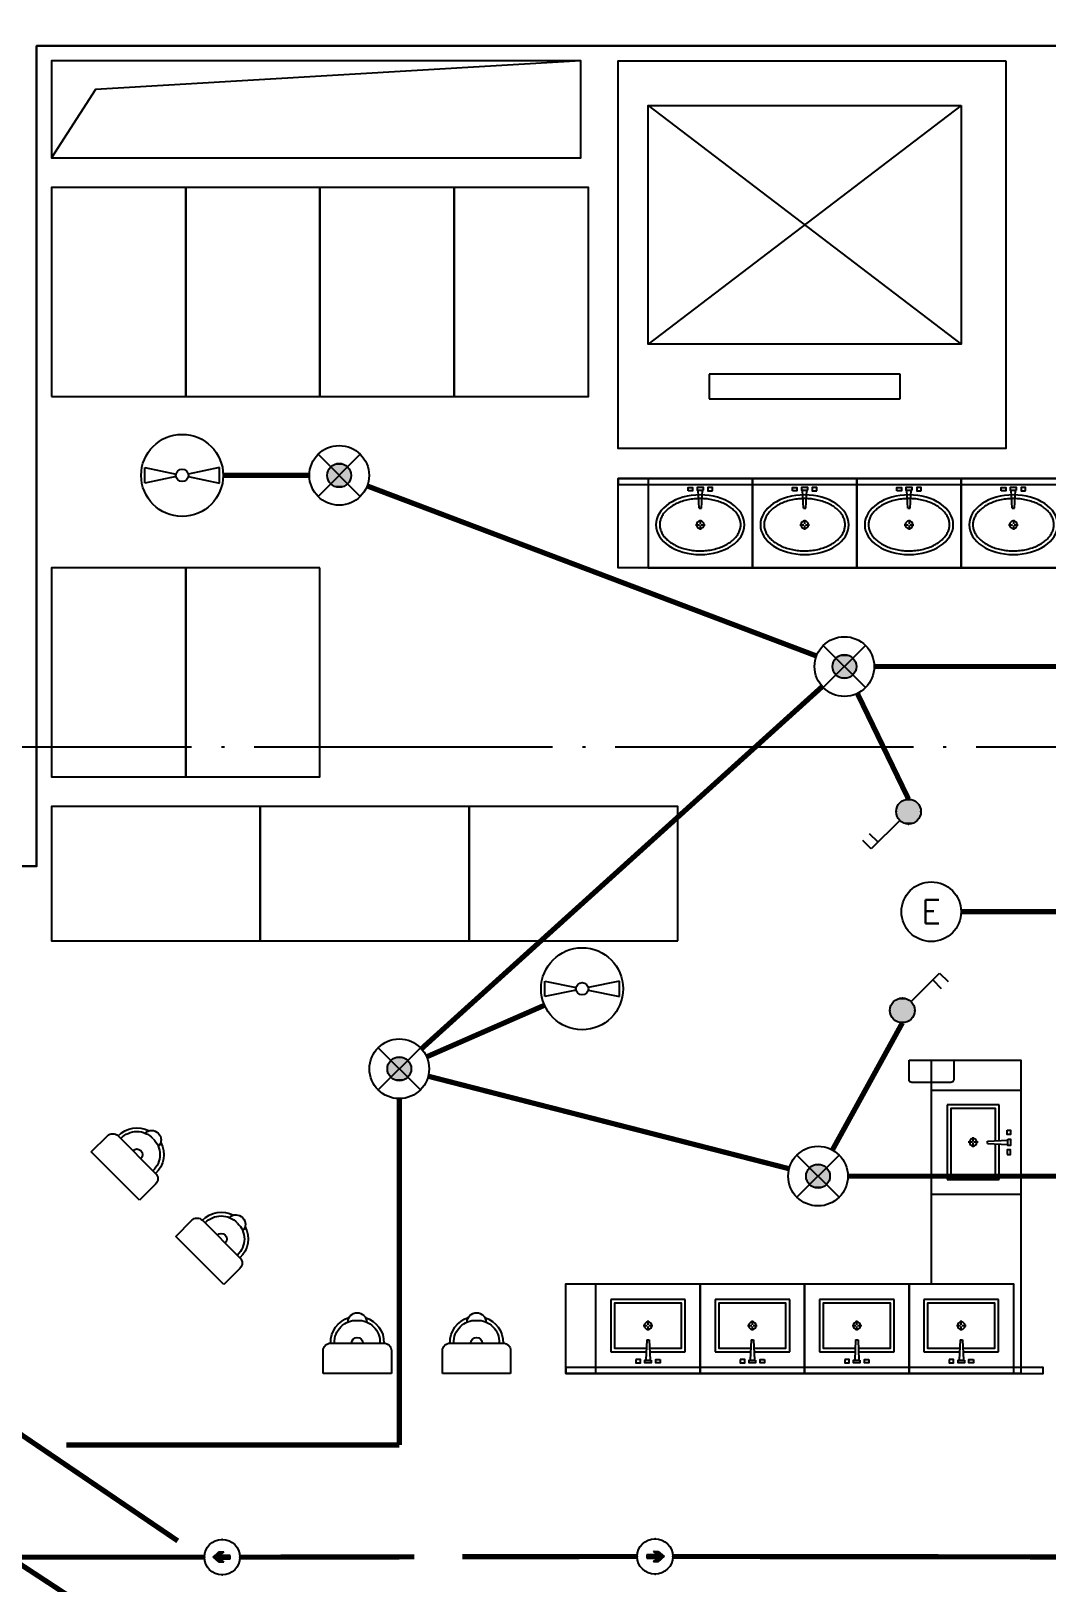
# Model space of a CAD drawing. Extents: x -288892 to 250096, y -100054 to 404668.
# Drawn here: x 95613 to 102425, y 189295 to 199700 of the extents above; entities that cross this region are included whole.
import ezdxf
from ezdxf.enums import TextEntityAlignment as Align
from ezdxf.xclip import XClip

# ---------------------------------------------------------------- set-up
doc = ezdxf.new("R2010")
doc.units = 0
doc.header["$LTSCALE"] = 1000
doc.header["$MEASUREMENT"] = 0
doc.linetypes.add('104-14# 核心筒$0$DOTE', pattern=[2.4200000000000004, 2, -0.2, 0.02, -0.2])
doc.linetypes.add('DASH', pattern=[0.35, 0.25, -0.1])
doc.layers.get('0').update_dxf_attribs({"linetype": 'CONTINUOUS'})
doc.layers.add('104-14# 核心筒$0$04-不打印_辅助线', color=165, linetype='CONTINUOUS', plot=False)
for name, color, linetype in [('104-14# 核心筒$0$A-E_电梯', 171, 'CONTINUOUS'), ('104-14# 核心筒$0$A-I_卫-洁具', 241, 'CONTINUOUS'), ('104-14# 核心筒$0$A-TECH_结构', 21, 'CONTINUOUS'), ('104-14# 核心筒$0$A_AXIS-轴线', 36, '104-14# 核心筒$0$DOTE'), ('EQUIP-动力', 3, 'CONTINUOUS'), ('EQUIP-照明', 3, 'CONTINUOUS'), ('TEL_TEXT', 3, 'CONTINUOUS'), ('WIRE-应急', 2, 'DASH'), ('WIRE-照明', 1, 'CONTINUOUS'), ('X-104 14#平面$0$DUCT-新风管立管', 3, 'CONTINUOUS')]:
    doc.layers.add(name, color=color, linetype=linetype)
doc.layers.add('X-104 14#平面$0$000套内', color=226, linetype='CONTINUOUS', lineweight=30)
doc.styles.add('_TEL_DIM', font='SIMPLEX', dxfattribs={"width": 0.8, "height": 3.5, "bigfont": 'HZTXT'})
doc.styles.get("Standard").update_dxf_attribs({"font": 'gbenor.shx', "bigfont": 'gbcbig.shx'})

# ---------------------------------------------------------------- blocks, each defined once
blk = doc.blocks.new('104-14# 核心筒$0$jhat')
for p, q in [((-395, -250.0000000000582), (-395, 249.9999999999418)), ((-395, 249.9999999999418), (-44.99999999994179, 249.9999999999418)), ((-44.99999999994179, 249.9999999999418), (-44.99999999994179, 11.73657725605881)), ((-219.9999999999418, 32.25599999987753), (-219.9999999999418, 5.03999999986263)), ((-124.8214514199644, 8.000000000058208), (11.68149024352897, 14.3899337601033)), ((-124.8214514199644, 7.999999999941792), (-124.8214514199644, -8.000000000058208)), ((11.68149024352897, 14.3899337601033), (11.68149024352897, -14.3899337601033)), ((-225.0399999999208, -1.164153218269348e-10), (-253.7679999999236, -1.164153218269348e-10)), ((-219.9999999999418, -5.040000000095461), (-219.9999999999418, -32.76000000012573)), ((-186.7359999999171, -1.164153218269348e-10), (-214.9599999999045, -1.164153218269348e-10)), ((-124.8214514199644, -8.000000000058208), (11.68149024352897, -14.3899337601033)), ((-44.99999999994179, -12.38077738613356), (-44.99999999994179, -250.0000000000582)), ((-44.99999999994179, -250.0000000000582), (-395, -250.0000000000582))]:
    blk.add_line(p, q)
at = {"color": 8}
blk.add_lwpolyline([(-69.99999999994179, -11.06304409715813), (-69.99999999994179, -225.0000000000582), (-370, -225.0000000000582), (-370, 224.9999999999418), (-69.99999999994179, 224.9999999999418), (-69.99999999994179, 10.56628493819153)], dxfattribs=at)
at = {"ltscale": 1000, "const_width": 0.8399999999999999}
blk.add_lwpolyline([(-219.5799999999581, 0.1399999998975545, 0.9999999999999999), (-220.4199999999255, 0.1399999998975545, 0.9999999999999999)], format="xyb", close=True, dxfattribs=at)
for points in [[(7.191454842337407, 81.35012003820157), (30, 81.35012003820157), (30, 51.35012003820157), (7.191454842337407, 51.35012003820157)], [(11.68149024352897, -21.35012003820157), (30, -21.35012003820157), (30, 21.35012003820157), (11.68149024352897, 21.35012003820157)], [(7.191454842337407, -81.35012003820157), (30, -81.35012003820157), (30, -51.35012003820157), (7.191454842337407, -51.35012003820157)]]:
    blk.add_lwpolyline(points, close=True)
blk.add_circle((-219.9999999999418, -1.164153218269348e-10), 25.2)
at = {"layer": '104-14# 核心筒$0$04-不打印_辅助线'}
blk.add_lwpolyline([(100.0000000001164, -350), (100.0000000000582, 350), (-499.9999999999418, 350), (-499.9999999998836, -350)], close=True, dxfattribs=at)
blk = doc.blocks.new('104-14# 核心筒$0$hgfasg')
at = {"layer": '104-14# 核心筒$0$04-不打印_辅助线'}
blk.add_lwpolyline([(-450, 1400), (450, 1400), (450, 0), (-450, 0)], close=True, dxfattribs=at)
blk = doc.blocks.new('104-14# 核心筒$0$A-toilet-F2$0$A-toilet-F3$0$xb')
for p, q in [((-228.5999999991618, 152.3999999994412), (-228.6000000010245, 9.313225746154785e-10)), ((177.7999999998137, 203.2000000000698), (-177.7999999993481, 203.1999999994878)), ((228.6000000010245, -9.313225746154785e-10), (228.6000000005588, 152.3999999997905)), ((-228.6000000010245, 9.313225746154785e-10), (228.6000000010245, -9.313225746154785e-10))]:
    blk.add_line(p, q)
for centre, radius, start, end in [((-6.349999998696148, 209.549999998766), 171.56755229355, 106.6068803142738, 182.1210963969083), ((-6.349999998696148, 209.549999998766), 146.16755229355, 87.87890362284142, 182.1210963969083), ((9.313225746154785e-10, 342.8999999993248), 63.50000000000001, 1.07073087239469, 178.9292691276053), ((6.350000001490116, 209.549999998766), 146.16755229355, 357.8789036030917, 92.12109637715858), ((6.350000001490116, 209.549999998766), 171.56755229355, 357.8789036030917, 73.39311968572625), ((1.396983861923218e-09, 203.1999999987893), 38.1, 0, 180), ((-177.7999999993481, 152.3999999992084), 50.8, 90, 180), ((177.8000000002794, 152.3999999997905), 50.8, 0, 90)]:
    blk.add_arc(centre, radius, start, end)
blk = doc.blocks.new('104-14# 核心筒$0$wrert')
for p, q in [((300.0000000001164, 200.0000000001637), (1900.000000000116, 2300.000000000164)), ((300.0000000001164, 2300.000000000164), (1900.000000000116, 200.0000000001637)), ((2265.000000000116, 1890.120000000174), (2100.000000000175, 1890.120000000174)), ((2100.000000000175, 1890.120000000174), (2100.000000000175, 609.8800000001538)), ((2265.000000000116, 609.8800000001538), (2265.000000000116, 1890.120000000174)), ((2100.000000000175, 609.8800000001538), (2265.000000000116, 609.8800000001538))]:
    blk.add_line(p, q)
for points in [[(1.164153218269348e-10, 2600.000000000278), (2600.000000000175, 2600.000000000278), (2600.000000000175, -3.819877747446299e-11), (1.164153218269348e-10, -3.819877747446299e-11)], [(300.0000000001164, 2300.000000000164), (1900.000000000116, 2300.000000000164), (1900.000000000116, 200.0000000001637), (300.0000000001164, 200.0000000001637), (300.0000000001164, 2300.000000000164)]]:
    blk.add_lwpolyline(points, close=True)
blk = doc.blocks.new('104-14# 核心筒$0$meae')
for p, q in [((-215.039999999979, 0), (-243.7679999999818, 0)), ((-210, 5.039999999979045), (-210, 32.76000000000931)), ((-176.7359999999753, 0), (-204.9599999999627, 0)), ((-99.54815868195146, 8), (21.68149024352897, 14.3899337600451)), ((-99.54815868195146, -7.999999999941792), (-99.54815868195146, 8)), ((21.68149024352897, -14.3899337601033), (21.68149024352897, 14.3899337600451)), ((-210, -32.25599999999395), (-210, -5.039999999979045)), ((-99.54815868195146, -8.000000000058208), (21.68149024352897, -14.3899337601033))]:
    blk.add_line(p, q)
at = {"const_width": 0.8399999999999999}
blk.add_lwpolyline([(-209.5800000000163, -0.1400000000139698, -0.9999999999999999), (-210.4199999999837, -0.1400000000139698, -0.9999999999999999)], format="xyb", close=True, dxfattribs=at)
for points in [[(17.19145484233741, 81.35012003820157), (40, 81.35012003820157), (39.99999999994179, 51.35012003820157), (17.1914548422792, 51.35012003820157)], [(21.68149024352897, 21.35012003820157), (40, 21.35012003820157), (40, -21.35012003820157), (21.68149024352897, -21.35012003820157)], [(17.19145484233741, -81.35012003820157), (40, -81.35012003820157), (39.99999999994179, -51.35012003820157), (17.1914548422792, -51.35012003820157)]]:
    blk.add_lwpolyline(points, close=True)
blk.add_circle((-210, 0), 25.2)
blk.add_ellipse((-210, 0), major_axis=(0, -296.8388870928175), ratio=0.6737661697857759)
at = {"color": 8}
blk.add_open_spline([(-210, -271.838887092832), (-201.6286662275088, -271.838887092832), (-193.2556980797672, -270.8834744876949), (-176.5567826171755, -267.0318226981908), (-168.2292954665609, -264.1331208487391), (-151.7464247078751, -256.3412992825033), (-143.592075161112, -251.4461166422116), (-127.6688291439204, -239.6628589069005), (-119.9016611408442, -232.7743547918508), (-105.0053654383519, -217.100718463771), (-97.87740360945463, -208.3160983382841), (-84.50442564953119, -189.0367220979533), (-78.25994529254967, -178.5426552897552), (-66.86596525227651, -156.1005802754662), (-61.71665413689334, -144.1531549534993), (-52.68240508378949, -119.1104159536771), (-48.79751711455174, -106.0155586157343), (-42.41598126577446, -79.01830609660828), (-39.91934085072717, -65.11628590768669), (-36.39207964838715, -36.86706837144447), (-35.3614577781409, -22.5202054088586), (-34.79793056182098, 6.244822261855006), (-35.26502483320655, 20.66266644134885), (-37.68259151588427, 49.19399507466005), (-39.63306519814068, 63.30715293157846), (-44.95700291811954, 90.86129060061648), (-48.33046480413759, 104.3019146881416), (-56.39392556494568, 130.1611448710319), (-61.0838973345235, 142.5793309712317), (-71.62818411248736, 166.0733063118532), (-77.48238030000357, 177.1485642623738), (-90.15903716551838, 197.6798496269621), (-96.98112566315103, 207.1352148510632), (-111.3602107425686, 224.2113378457143), (-118.9163064261083, 231.8314545630128), (-134.510733252624, 245.1036245926516), (-142.547481424408, 250.7556368449004), (-158.868371842138, 260.0530890176306), (-167.1509793659789, 263.6999722997425), (-183.7976203592261, 269.0257272459567), (-192.162095878215, 270.7072330619558), (-208.8995512870024, 272.153067119536), (-217.2755150526064, 271.9185741905239), (-234.0031495776493, 269.526916392555), (-242.3573442720808, 267.3679324407713), (-258.9526960913208, 261.0731867576833), (-267.1936322519905, 256.9349128940958), (-283.3781850557425, 246.65468100406), (-291.3201072766096, 240.5117016318836), (-306.6623222918133, 226.2813428560039), (-314.0611830068519, 218.1942343084957), (-328.0653621423407, 200.2301868745126), (-334.6699371464783, 190.353927289194), (-346.859358667396, 169.044026111078), (-352.4439172392595, 157.6110181525), (-362.4072642970132, 133.476927122334), (-366.7859668953461, 120.7763437553076), (-374.1964356524404, 94.43610308453208), (-377.2281845823745, 80.79684587812517), (-381.8495765395346, 52.93462008907227), (-383.4392193020904, 38.71199739631265), (-385.1273327118251, 10.0537408667733), (-385.225804392132, -4.381569712015335), (-383.9285565786413, -33.08909023553133), (-382.5328362500295, -47.36097819061251), (-378.2902226594742, -75.36972922243876), (-375.4433290168527, -89.10625087702647), (-368.3874579074909, -115.6863969620317), (-364.1784936326439, -128.529630749661), (-354.5335200406262, -152.9902308470919), (-349.097582319926, -164.6071133053629), (-337.1786070214584, -186.3198765731067), (-330.6958189697471, -196.415140855941), (-316.9037533847149, -214.843760280055), (-309.5951420506462, -223.1764269854757), (-294.4000191528467, -237.9131964488188), (-286.5148495539906, -244.3169298697612), (-270.41386736813, -255.1213227973203), (-262.1997869724291, -259.5227866767091), (-245.6385630253353, -266.3373192788567), (-237.2919559226721, -268.7527736420161), (-222.6272707111784, -271.2949484957498), (-216.3134306632564, -271.838887092832), (-210, -271.838887092832)], degree=3, knots=[0, 0, 0, 0, 0.1541728099079682, 0.1541728099079682, 0.3083456198159364, 0.3083456198159364, 0.4625184297239047, 0.4625184297239047, 0.6166912396318729, 0.6166912396318729, 0.7708640495398411, 0.7708640495398411, 0.9250368594478093, 0.9250368594478093, 1.079209669355778, 1.079209669355778, 1.233382479263746, 1.233382479263746, 1.387555289171714, 1.387555289171714, 1.541728099079682, 1.541728099079682, 1.69590090898765, 1.69590090898765, 1.850073718895619, 1.850073718895619, 2.004246528803587, 2.004246528803587, 2.158419338711555, 2.158419338711555, 2.312592148619523, 2.312592148619523, 2.466764958527492, 2.466764958527492, 2.62093776843546, 2.62093776843546, 2.775110578343428, 2.775110578343428, 2.929283388251396, 2.929283388251396, 3.083456198159364, 3.083456198159364, 3.237629008067333, 3.237629008067333, 3.391801817975301, 3.391801817975301, 3.545974627883269, 3.545974627883269, 3.700147437791237, 3.700147437791237, 3.854320247699206, 3.854320247699206, 4.008493057607174, 4.008493057607174, 4.162665867515142, 4.162665867515142, 4.31683867742311, 4.31683867742311, 4.471011487331078, 4.471011487331078, 4.625184297239047, 4.625184297239047, 4.779357107147015, 4.779357107147015, 4.933529917054983, 4.933529917054983, 5.087702726962951, 5.087702726962951, 5.24187553687092, 5.24187553687092, 5.396048346778888, 5.396048346778888, 5.550221156686856, 5.550221156686856, 5.704393966594824, 5.704393966594824, 5.858566776502792, 5.858566776502792, 6.012739586410761, 6.012739586410761, 6.166912396318729, 6.166912396318729, 6.283185307179586, 6.283185307179586, 6.283185307179586, 6.283185307179586], dxfattribs=at)
at = {"layer": '104-14# 核心筒$0$04-不打印_辅助线'}
blk.add_lwpolyline([(-499.9999999998836, -349.9999999999418), (-499.9999999998836, 350.0000000000582), (100.0000000001164, 350.0000000000582), (100.0000000001164, -349.9999999999418)], close=True, dxfattribs=at)
blk = doc.blocks.new('104-14# 核心筒')
at = {"layer": '104-14# 核心筒$0$A-I_卫-洁具', "ltscale": 0.1}
for points in [[(99550.00029706035, 196700.0002015934), (102750, 196700.0002015947), (102750, 196100.0002015947), (99550.00029706035, 196100.0002015934)], [(99550.00029706027, 196660.0002015937), (102750.0000000001, 196660.0002015938), (102750.0000000001, 196700.0002015938), (99550.00029706027, 196700.0002015937)], [(99200.00000000355, 190700.0000000823), (102399.9997029434, 190700.0000000824), (102399.9997029434, 190740.0000000824), (99200.00000000355, 190740.0000000823)]]:
    blk.add_lwpolyline(points, close=True, dxfattribs=at)
blk.add_lwpolyline([(101499.9999999995, 192799.9999999987), (101799.9999999995, 192799.9999999987), (101799.9999999995, 192669.9999999987, -0.414213562373095), (101779.9999999995, 192649.9999999987), (101519.9999999995, 192649.9999999987, -0.414213562373095), (101499.9999999995, 192669.9999999987)], format="xyb", close=True, dxfattribs=at)
for points in [[(101649.9999999995, 191299.9999999956), (101649.9999999995, 192799.9999999987), (102249.9999999995, 192799.9999999987), (102249.9999999996, 190699.9999999955), (101649.9999999996, 190699.9999999955)], [(101649.9999999995, 190699.9999999956), (99200.00000000253, 190699.9999999955), (99200.00000000253, 191299.9999999955), (101649.9999999995, 191299.9999999956)]]:
    blk.add_lwpolyline(points, dxfattribs=at)
at = {"layer": '104-14# 核心筒$0$A-TECH_结构'}
blk.add_lwpolyline([(96307.93221992342, 194900), (96307.93221992342, 194900)], dxfattribs=at)
at = {"layer": '104-14# 核心筒$0$A_AXIS-轴线'}
blk.add_line((-9370.123865286841, 194900), (120259.9219097959, 194900), dxfattribs=at)
at = {"layer": '104-14# 核心筒$0$A-E_电梯', "rotation": 270}
blk.add_blockref('104-14# 核心筒$0$wrert', (99549.99999999983, 199500.000201595), dxfattribs=at)
at = {"layer": '104-14# 核心筒$0$A-I_卫-洁具', "ltscale": 0.1, "xscale": -1}
for name, p, rotation in [('104-14# 核心筒$0$hgfasg', (96199.99999999997, 198649.999999996), 180), ('104-14# 核心筒$0$hgfasg', (97099.99999999997, 198649.999999996), 180), ('104-14# 核心筒$0$hgfasg', (97999.99999999997, 198649.999999996), 180), ('104-14# 核心筒$0$hgfasg', (98900.0002970596, 198649.9999999959), 180), ('104-14# 核心筒$0$meae', (100100.0001485301, 196600.0002015941), 270), ('104-14# 核心筒$0$meae', (100800.0001485301, 196600.0002015941), 270), ('104-14# 核心筒$0$meae', (101500.0001485301, 196600.0002015941), 270), ('104-14# 核心筒$0$meae', (102200.0001485301, 196600.0002015935), 270), ('104-14# 核心筒$0$hgfasg', (95750.00000000035, 194049.9999999961), 270), ('104-14# 核心筒$0$hgfasg', (97150.00000000035, 194049.9999999961), 270), ('104-14# 核心筒$0$hgfasg', (98550.00000000035, 194049.9999999961), 270), ('104-14# 核心筒$0$jhat', (102149.9999999996, 192249.9999999948), 180), ('104-14# 核心筒$0$A-toilet-F2$0$A-toilet-F3$0$xb', (96178.8271647697, 192022.7922062287), 314.9999999997665), ('104-14# 核心筒$0$A-toilet-F2$0$A-toilet-F3$0$xb', (96744.51258971894, 191457.1067812795), 314.9999999997665), ('104-14# 核心筒$0$jhat', (99750.00000000183, 190799.9999999955), 90), ('104-14# 核心筒$0$jhat', (100450.0000000018, 190799.9999999955), 90), ('104-14# 核心筒$0$jhat', (101149.9999999996, 190799.9999999953), 90), ('104-14# 核心筒$0$jhat', (101849.9999999973, 190799.9999999951), 90)]:
    blk.add_blockref(name, p, dxfattribs=dict(at, rotation=rotation))
for name, p in [('104-14# 核心筒$0$hgfasg', (96199.99999999997, 194699.999999996)), ('104-14# 核心筒$0$hgfasg', (97099.99999999997, 194699.999999996)), ('104-14# 核心筒$0$A-toilet-F2$0$A-toilet-F3$0$xb', (97800.30559062574, 190700.0000001711)), ('104-14# 核心筒$0$A-toilet-F2$0$A-toilet-F3$0$xb', (98600.30559062574, 190700.0000001711))]:
    blk.add_blockref(name, p, dxfattribs=at)
blk = doc.blocks.new('X-104 14#平面')
at = {"layer": 'X-104 14#平面$0$000套内'}
blk.add_lwpolyline([(115949.9999992624, 189399.9999999669), (115949.9999999994, 189199.9999999671), (117249.4164654365, 189199.9999999671), (117398.4967621832, 189183.4068920795), (120578.1922918319, 216884.4480977187), (99531.23646535599, 222740.3188974709), (92350.00000000061, 196898.4654970547), (92350.00000000061, 194099.8729445396), (95650.00001833527, 194099.8729445396), (95649.99997879131, 199600.0000302374), (104649.9999999977, 199600.0000073884), (104649.9999999977, 200600.0002213), (107549.999999998, 200600.0001187483), (107550.0000010102, 201000.0002328706), (115950.0000032717, 201000.000097594)], close=True, dxfattribs=at)
at = {"layer": 'X-104 14#平面$0$DUCT-新风管立管'}
blk.add_lwpolyline([(99299.99999706168, 199499.8669393939), (95749.99267501314, 199499.8669393939), (95750.0000000003, 198849.9999999954), (99299.99999706168, 198850.0000404388), (99299.99999706168, 199499.8669393939), (96045.58602901734, 199308.3756145965), (95749.99379511131, 198849.9999999957)], dxfattribs=at)
ref = blk.add_blockref('104-14# 核心筒', (0, 0))
XClip(ref).set_block_clipping_path([(-38664.36238214614, -25499.99999999997), (139216.5485069363, 330900)])
blk = doc.blocks.new('$equip$00001838')
blk.add_circle((0, 0), 0.5)
at = {"color": 7, "style": '_TEL_DIM'}
blk.add_attdef('$TEXT$', text='', height=0.4, dxfattribs=at).set_placement((0, 0), align=Align.MIDDLE_CENTER)
at = {"color": 7, "style": '_TEL_DIM', "flags": 1}
blk.add_attdef('A', text='', height=2e-05, dxfattribs=at).set_placement((0, 0), align=Align.MIDDLE_CENTER)
blk = doc.blocks.new('$equip$00001149')
for p, q in [((-0.353553390592424, 0.353553390592424), (0.353553390592424, -0.353553390592424)), ((0.353553390592424, 0.353553390592424), (-0.353553390592424, -0.353553390592424))]:
    blk.add_line(p, q)
for radius in [0.5, 0.2]:
    blk.add_circle((0, 0), radius)
for points in [[(-0.1732050807586347, 0.09999999999854481), (0.1732050807586347, 0.09999999999854481), (-0.2000000000007276, 0), (0.2000000000007276, 0)], [(-0.1732050807586347, -0.09999999999854481), (0.1732050807586347, -0.09999999999854481), (-0.2000000000007276, 0), (0.2000000000007276, 0)], [(-0.09999999999854481, 0.1732050807586347), (0.09999999999854481, 0.1732050807586347), (-0.1732050807586347, 0.09999999999854481), (0.1732050807586347, 0.09999999999854481)], [(0, 0.2000000000007276), (0, 0.2000000000007276), (-0.09999999999854481, 0.1732050807586347), (0.09999999999854481, 0.1732050807586347)], [(-0.09999999999854481, -0.1732050807586347), (0.09999999999854481, -0.1732050807586347), (-0.1732050807586347, -0.09999999999854481), (0.1732050807586347, -0.09999999999854481)], [(0, -0.2000000000007276), (0, -0.2000000000007276), (-0.09999999999854481, -0.1732050807586347), (0.09999999999854481, -0.1732050807586347)]]:
    blk.add_solid(points)
at = {"flags": 9}
blk.add_attdef('A', (0, 0), '', height=2e-05, dxfattribs=at)
blk = doc.blocks.new('$equip$00001304')
for p, q in [((-0.625, -0.1302083333357587), (-0.625, 0.1302083333357587)), ((-0.625, 0.1302083333357587), (-0.1019771270548517, 0.02124523480597418)), ((0.625, 0.1302083333357587), (0.1019771270548517, 0.02124523480597418)), ((0.625, -0.1302083333357587), (0.625, 0.1302083333357587)), ((-0.1019771270548517, -0.02124523480597418), (-0.625, -0.1302083333357587)), ((0.1019771270548517, -0.02124523480597418), (0.625, -0.1302083333357587))]:
    blk.add_line(p, q)
for radius in [0.6875, 0.1041666666666797]:
    blk.add_circle((0, 0), radius)
at = {"flags": 9}
blk.add_attdef('A', (0, 0), '', height=2e-05, dxfattribs=at)
blk = doc.blocks.new('$equip$00001963')
for p, q in [((0.1473139127447212, 0.3556472460822988), (0.624999999996362, 0.8333333333339397)), ((0.624999999996362, 0.8333333333339397), (0.7664213562347868, 0.6919119770955149)), ((0.5118629150056222, 0.7201962483431998), (0.653284271244047, 0.578774892108413))]:
    blk.add_line(p, q)
blk.add_circle((-3.637978807091713e-12, 0.2083333333339397), 0.2083333333334168)
for p in [(0, 0.4166666666660603), (-0.2083333333393966, 0.2083333333375776), (0, 0), (0.2083333333284827, 0.2083333333375776)]:
    blk.add_point(p)
for points in [[(-0.1804219591249421, 0.312500000001819), (0.1804219591176661, 0.312500000001819), (-0.2083333333357587, 0.2083333333339397), (0.2083333333284827, 0.2083333333339397)], [(-0.1041666666715173, 0.3887552924552438), (0.1041666666642413, 0.3887552924552438), (-0.1804219591249421, 0.312500000001819), (0.1804219591176661, 0.312500000001819)], [(-3.637978807091713e-12, 0.4166666666660603), (-3.637978807091713e-12, 0.4166666666660603), (-0.1041666666715173, 0.3887552924552438), (0.1041666666642413, 0.3887552924552438)], [(-0.1804219591249421, 0.1041666666660603), (0.1804219591176661, 0.1041666666660603), (-0.2083333333357587, 0.2083333333339397), (0.2083333333284827, 0.2083333333339397)], [(-0.1041666666715173, 0.02791137421263556), (0.1041666666642413, 0.02791137421263556), (-0.1804219591249421, 0.1041666666660603), (0.1804219591176661, 0.1041666666660603)], [(-3.637978807091713e-12, 1.818989403545856e-12), (-3.637978807091713e-12, 1.818989403545856e-12), (-0.1041666666715173, 0.02791137421263556), (0.1041666666642413, 0.02791137421263556)]]:
    blk.add_solid(points)
at = {"layer": 'TEL_TEXT', "style": '_TEL_DIM', "flags": 1}
blk.add_attdef('A', text='', height=2e-05, dxfattribs=at).set_placement((0, 0), align=Align.MIDDLE_CENTER)
blk = doc.blocks.new('$equip_U$00000283(晏大钊)')
at = {"color": 3, "linetype": 'ByBlock', "ltscale": 5}
for p, q in [((-0.2723380496354366, 0.05358963180333376), (-0.2723380496354366, -0.06141036819644796)), ((0.07266195036572753, 0.05358963180333376), (-0.2723380496354366, 0.05358963180333376)), ((0.07266195036572753, 0.05358963180333376), (-0.05505848884422448, 0.1685896318031155)), ((-0.05505848884422448, 0.1685896318031155), (0.1110812915576389, 0.1685896318031155)), ((0.0676619503647089, 0.05358963180333376), (0.07266195036572753, 0.05358963180333376)), ((0.1110812915576389, 0.1685896318031155), (0.302661950365291, -0.003910368195647607)), ((-0.2723380496354366, -0.06141036819644796), (0.07266195036572753, -0.06141036819644796)), ((-0.05505848884422448, -0.1764103681962297), (0.07266195036572753, -0.06141036819644796)), ((0.1110812915576389, -0.1764103681962297), (-0.05505848884422448, -0.1764103681962297)), ((0.0676619503647089, -0.06141036819644796), (0.07266195036572753, -0.06141036819644796)), ((0.302661950365291, -0.003910368195647607), (0.1110812915576389, -0.1764103681962297))]:
    blk.add_line(p, q, dxfattribs=at)
at = {"color": 3}
for p, q in [((-0.2712985488033155, 0.05358963180333376), (-0.2723380496354366, 0.05255013097303163)), ((-0.2600732286518905, 0.05358963180333376), (-0.2723380496354366, 0.04132481082160666)), ((-0.2488479085004656, 0.05358963180333376), (-0.2723380496354366, 0.03009949067018169)), ((-0.2376225883490406, 0.05358963180333376), (-0.2723380496354366, 0.01887417051875673)), ((-0.2263972681976156, 0.05358963180333376), (-0.2723380496354366, 0.007648850367331761)), ((-0.2151719480461907, 0.05358963180333376), (-0.2723380496354366, -0.003576469784093206)), ((-0.2039466278947657, 0.05358963180333376), (-0.2723380496354366, -0.01480178993551817)), ((-0.1927213077433407, 0.05358963180333376), (-0.2723380496354366, -0.02602711008694314)), ((-0.1814959875919158, 0.05358963180333376), (-0.2723380496354366, -0.03725243023836811)), ((-0.1702706674404908, 0.05358963180333376), (-0.2723380496354366, -0.04847775038979307)), ((-0.1590453472890658, 0.05358963180333376), (-0.2723380496354366, -0.05970307054121804)), ((-0.2712985488033155, 0.05358963180333376), (-0.2723380496354366, 0.05255013097303163)), ((-0.2600732286518905, 0.05358963180333376), (-0.2723380496354366, 0.04132481082160666)), ((-0.2488479085004656, 0.05358963180333376), (-0.2723380496354366, 0.03009949067018169)), ((-0.2376225883490406, 0.05358963180333376), (-0.2723380496354366, 0.01887417051875673)), ((-0.2263972681976156, 0.05358963180333376), (-0.2723380496354366, 0.007648850367331761)), ((-0.2151719480461907, 0.05358963180333376), (-0.2723380496354366, -0.003576469784093206)), ((-0.2039466278947657, 0.05358963180333376), (-0.2723380496354366, -0.01480178993551817)), ((-0.1927213077433407, 0.05358963180333376), (-0.2723380496354366, -0.02602711008694314)), ((-0.1814959875919158, 0.05358963180333376), (-0.2723380496354366, -0.03725243023836811)), ((-0.1702706674404908, 0.05358963180333376), (-0.2723380496354366, -0.04847775038979307)), ((-0.1590453472890658, 0.05358963180333376), (-0.2723380496354366, -0.05970307054121804)), ((-0.07241776010050671, 0.05358963180333376), (-0.2719840393219783, 0.05358963180333376)), ((-0.1478200271376409, 0.05358963180333376), (-0.2628200271392416, -0.06141036819644796)), ((-0.1478200271376409, 0.05358963180333376), (-0.2628200271392416, -0.06141036819644796)), ((-0.1365947069862159, 0.05358963180333376), (-0.2515947069878166, -0.06141036819644796)), ((-0.1365947069862159, 0.05358963180333376), (-0.2515947069878166, -0.06141036819644796)), ((-0.1253693868347909, 0.05358963180333376), (-0.2403693868363916, -0.06141036819644796)), ((-0.1253693868347909, 0.05358963180333376), (-0.2403693868363916, -0.06141036819644796)), ((-0.114144066683366, 0.05358963180333376), (-0.2291440666849667, -0.06141036819644796)), ((-0.114144066683366, 0.05358963180333376), (-0.2291440666849667, -0.06141036819644796)), ((-0.102918746531941, 0.05358963180333376), (-0.2179187465335417, -0.06141036819644796)), ((-0.102918746531941, 0.05358963180333376), (-0.2179187465335417, -0.06141036819644796)), ((-0.09169342638051603, 0.05358963180333376), (-0.2066934263821167, -0.06141036819644796)), ((-0.09169342638051603, 0.05358963180333376), (-0.2066934263821167, -0.06141036819644796)), ((-0.08046810622909106, 0.05358963180333376), (-0.1954681062306918, -0.06141036819644796)), ((-0.08046810622909106, 0.05358963180333376), (-0.1954681062306918, -0.06141036819644796)), ((-0.0692427860776661, 0.05358963180333376), (-0.1842427860792668, -0.06141036819644796)), ((-0.0692427860776661, 0.05358963180333376), (-0.1842427860792668, -0.06141036819644796)), ((-0.05801746592624113, 0.05358963180333376), (-0.1730174659278418, -0.06141036819644796)), ((-0.05801746592624113, 0.05358963180333376), (-0.1730174659278418, -0.06141036819644796)), ((-0.04679214577481616, 0.05358963180333376), (-0.1617921457764169, -0.06141036819644796)), ((-0.04679214577481616, 0.05358963180333376), (-0.1617921457764169, -0.06141036819644796)), ((-0.03556682562702917, 0.05358963180333376), (-0.1505668256249919, -0.06141036819644796)), ((-0.03556682562702917, 0.05358963180333376), (-0.1505668256249919, -0.06141036819644796)), ((-0.02434150547560421, 0.05358963180333376), (-0.1393415054735669, -0.06141036819644796)), ((-0.02434150547560421, 0.05358963180333376), (-0.1393415054735669, -0.06141036819644796)), ((-0.01311618532417924, 0.05358963180333376), (-0.128116185322142, -0.06141036819644796)), ((-0.01311618532417924, 0.05358963180333376), (-0.128116185322142, -0.06141036819644796)), ((-0.001890865172754275, 0.05358963180333376), (-0.116890865170717, -0.06141036819644796)), ((-0.001890865172754275, 0.05358963180333376), (-0.116890865170717, -0.06141036819644796)), ((0.009334454978670692, 0.05358963180333376), (-0.105665545019292, -0.06141036819644796)), ((0.009334454978670692, 0.05358963180333376), (-0.105665545019292, -0.06141036819644796)), ((0.02055977513009566, 0.05358963180333376), (-0.09444022486786707, -0.06141036819644796)), ((0.02055977513009566, 0.05358963180333376), (-0.09444022486786707, -0.06141036819644796)), ((0.03178509528152063, 0.05358963180333376), (-0.0832149047164421, -0.06141036819644796)), ((0.03178509528152063, 0.05358963180333376), (-0.0832149047164421, -0.06141036819644796)), ((0.04301041543294559, 0.05358963180333376), (-0.07198958456501714, -0.06141036819644796)), ((0.04301041543294559, 0.05358963180333376), (-0.07198958456501714, -0.06141036819644796)), ((0.05423573558437056, 0.05358963180333376), (-0.06076426441359217, -0.06141036819644796)), ((0.05423573558437056, 0.05358963180333376), (-0.06076426441359217, -0.06141036819644796)), ((0.06546105573579553, 0.05358963180333376), (-0.04953894426216721, -0.06141036819644796)), ((0.06546105573579553, 0.05358963180333376), (-0.04953894426216721, -0.06141036819644796)), ((-0.0440453472911031, 0.1685896318031155), (-0.04926333092225832, 0.1633716481719603)), ((-0.0440453472911031, 0.1685896318031155), (-0.04926333092225832, 0.1633716481719603)), ((-0.03282002713967813, 0.1685896318031155), (-0.04335652379450039, 0.1580531351464742)), ((-0.03282002713967813, 0.1685896318031155), (-0.04335652379450039, 0.1580531351464742)), ((0.2125640717167698, 0.07721412612045242), (-0.04106042259809328, -0.1764103681962297)), ((0.1651322414836613, 0.02978229588552495), (-0.04106042259809328, -0.1764103681962297)), ((0.1534960004573804, 0.1303992563734937), (-0.03831362411074224, -0.06141036819644796)), ((0.1534960004573804, 0.1303992563734937), (-0.03831362411074224, -0.06141036819644796)), ((-0.02159470698825317, 0.1685896318031155), (-0.03744971667038044, 0.1527346221209882)), ((-0.02159470698825317, 0.1685896318031155), (-0.03744971667038044, 0.1527346221209882)), ((-0.0103693868368282, 0.1685896318031155), (-0.03154290954262251, 0.1474161090973212)), ((-0.0103693868368282, 0.1685896318031155), (-0.03154290954262251, 0.1474161090973212)), ((0.2184708788445278, 0.07189561309496639), (-0.02983510244666832, -0.1764103681962297)), ((0.1653175850624393, 0.01874231931105896), (-0.02983510244666832, -0.1764103681962297)), ((0.1594028075851384, 0.1250807433480077), (-0.02708830395931727, -0.06141036819644796)), ((0.1594028075851384, 0.1250807433480077), (-0.02708830395931727, -0.06141036819644796)), ((0.0008559333145967685, 0.1685896318031155), (-0.02563610241486458, 0.1420975960718351)), ((0.0008559333145967685, 0.1685896318031155), (-0.02563610241486458, 0.1420975960718351)), ((0.01208125346602174, 0.1685896318031155), (-0.01972929529074463, 0.1367790830463491)), ((0.01208125346602174, 0.1685896318031155), (-0.01972929529074463, 0.1367790830463491)), ((0.2243776859722857, 0.06657710006948037), (-0.01860978229524335, -0.1764103681962297)), ((0.1655029286375793, 0.007702342738411971), (-0.01860978229524335, -0.1764103681962297)), ((0.1653096147092583, 0.1197622303225216), (-0.01586298380789231, -0.06141036819644796)), ((0.1653096147092583, 0.1197622303225216), (-0.01586298380789231, -0.06141036819644796)), ((0.0233065736174467, 0.1685896318031155), (-0.0138224881629867, 0.1314605700208631)), ((0.0233065736174467, 0.1685896318031155), (-0.0138224881629867, 0.1314605700208631)), ((0.03453189376887167, 0.1685896318031155), (-0.007915681038866751, 0.1261420569953771)), ((0.03453189376887167, 0.1685896318031155), (-0.007915681038866751, 0.1261420569953771)), ((0.2302844930964056, 0.06125858704399434), (-0.007384462143818382, -0.1764103681962297)), ((0.1712164218370162, 0.1144437172970356), (-0.004637663656467339, -0.06141036819644796)), ((0.1712164218370162, 0.1144437172970356), (-0.004637663656467339, -0.06141036819644796)), ((0.04575721392029664, 0.1685896318031155), (-0.002008873911108822, 0.12082354397171)), ((0.04575721392029664, 0.1685896318031155), (-0.002008873911108822, 0.12082354397171)), ((0.2361913002241636, 0.0559400740203273), (0.003840858007606585, -0.1764103681962297)), ((0.0569825340717216, 0.1685896318031155), (0.003897933213011129, 0.115505030946224)), ((0.0569825340717216, 0.1685896318031155), (0.003897933213011129, 0.115505030946224)), ((0.1771232289611362, 0.1091252042715496), (0.006587656494957628, -0.06141036819644796)), ((0.1771232289611362, 0.1091252042715496), (0.006587656494957628, -0.06141036819644796)), ((0.06820785422314657, 0.1685896318031155), (0.009804740340769058, 0.110186517920738)), ((0.06820785422314657, 0.1685896318031155), (0.009804740340769058, 0.110186517920738)), ((0.2420981073482835, 0.05062156099484127), (0.01506617815903155, -0.1764103681962297)), ((0.07943317437457154, 0.1685896318031155), (0.01571154746852699, 0.1048680048952519)), ((0.07943317437457154, 0.1685896318031155), (0.01571154746852699, 0.1048680048952519)), ((0.1830300360888941, 0.1038066912460636), (0.01781297664638259, -0.06141036819644796)), ((0.1830300360888941, 0.1038066912460636), (0.01781297664638259, -0.06141036819644796)), ((0.0906584945259965, 0.1685896318031155), (0.02161835459264694, 0.09954949186976592)), ((0.0906584945259965, 0.1685896318031155), (0.02161835459264694, 0.09954949186976592)), ((0.2480049144760414, 0.04530304796935525), (0.02629149831045652, -0.1764103681962297)), ((0.1018838146774215, 0.1685896318031155), (0.02752516172040487, 0.09423097884609888)), ((0.1018838146774215, 0.1685896318031155), (0.02752516172040487, 0.09423097884609888)), ((0.1889368432130141, 0.09848817822239653), (0.02903829679780756, -0.06141036819644796)), ((0.1889368432130141, 0.09848817822239653), (0.02903829679780756, -0.06141036819644796)), ((0.1121483505739889, 0.1676288475500769), (0.03343196884452482, 0.08891246582061285)), ((0.1121483505739889, 0.1676288475500769), (0.03343196884452482, 0.08891246582061285)), ((0.2539117216001614, 0.03998453494386922), (0.03751681846188148, -0.1764103681962297)), ((0.1180551577017468, 0.1623103345245909), (0.03933877597228275, 0.08359395279512682)), ((0.1180551577017468, 0.1623103345245909), (0.03933877597228275, 0.08359395279512682)), ((0.194843650340772, 0.0931696651969105), (0.04026361694923253, -0.06141036819644796)), ((0.194843650340772, 0.0931696651969105), (0.04026361694923253, -0.06141036819644796)), ((0.1239619648258667, 0.1569918214991048), (0.0452455830964027, 0.0782754397696408)), ((0.1239619648258667, 0.1569918214991048), (0.0452455830964027, 0.0782754397696408)), ((0.2598185287279193, 0.03466602191838319), (0.04874213861330645, -0.1764103681962297)), ((0.1298687719536247, 0.1516733084736188), (0.05115239022416063, 0.07295692674415477)), ((0.1298687719536247, 0.1516733084736188), (0.05115239022416063, 0.07295692674415477)), ((0.200750457464892, 0.08785115217142447), (0.05148893709701952, -0.06141036819644796)), ((0.200750457464892, 0.08785115217142447), (0.05148893709701952, -0.06141036819644796)), ((0.1357755790777446, 0.1463547954481328), (0.05705919735191856, 0.06763841372048773)), ((0.1357755790777446, 0.1463547954481328), (0.05705919735191856, 0.06763841372048773)), ((0.2657253358520393, 0.02934750889289717), (0.05996745876473142, -0.1764103681962297)), ((0.2066572645926499, 0.08253263914593845), (0.06271425724844448, -0.06141036819644796)), ((0.1649468979048834, 0.04082227245999093), (0.06271425724844448, -0.06141036819644796)), ((0.1416823862055026, 0.1410362824244658), (0.0629660044760385, 0.06231990069500171)), ((0.1416823862055026, 0.1410362824244658), (0.0629660044760385, 0.06231990069500171)), ((0.1475891933332605, 0.1357177693989797), (0.06887281160379644, 0.05700138766951568)), ((0.1475891933332605, 0.1357177693989797), (0.06887281160379644, 0.05700138766951568)), ((0.2716321429797972, 0.02402899586741114), (0.07119277891615639, -0.1764103681962297)), ((0.2775389501039172, 0.0187104828437441), (0.08241809906758135, -0.1764103681962297)), ((0.2834457572316751, 0.01339196981825808), (0.09364341921900632, -0.1764103681962297)), ((0.2834457572316751, 0.01339196981825808), (0.09364341921900632, -0.1764103681962297)), ((0.289352564359433, 0.008073456792772049), (0.1048687393704313, -0.1764103681962297)), ((0.289352564359433, 0.008073456792772049), (0.1048687393704313, -0.1764103681962297)), ((0.295259371483553, 0.002754943767286022), (0.1614123308681883, -0.1310920968480787)), ((0.295259371483553, 0.002754943767286022), (0.1614123308681883, -0.1310920968480787)), ((0.2066572645926499, 0.08253263914593845), (0.166351767587912, 0.04222714213938161)), ((0.2125640717167698, 0.07721412612045242), (0.1777687608228007, 0.04241881522466429)), ((0.2184708788445278, 0.07189561309496639), (0.1891857540613273, 0.04261048831176595)), ((0.2243776859722857, 0.06657710006948037), (0.200602747296216, 0.04280216139704862)), ((0.2302844930964056, 0.06125858704399434), (0.2115788291339413, 0.04255292308153003)), ((0.2361913002241636, 0.0559400740203273), (0.2117641727127193, 0.03151294650888303)), ((0.2420981073482835, 0.05062156099484127), (0.2119495162878593, 0.02047296993441705)), ((0.2480049144760414, 0.04530304796935525), (0.2121348598666373, 0.00943299335995107)), ((0.2539117216001614, 0.03998453494386922), (0.2123202034454152, -0.001606983212695923)), ((0.2598185287279193, 0.03466602191838319), (0.2125055470205552, -0.0126469597871619)), ((0.2657253358520393, 0.02934750889289717), (0.2126908905993332, -0.02368693636162789)), ((0.2716321429797972, 0.02402899586741114), (0.2128762341781112, -0.03472691293427488)), ((0.2775389501039172, 0.0187104828437441), (0.2130615777532512, -0.04576688950874086)), ((-0.0272185421854374, -0.1513431676339678), (-0.05228574274951825, -0.1764103681962297)), ((-0.0272185421854374, -0.1513431676339678), (-0.05228574274951825, -0.1764103681962297)), ((0.1656882722163573, -0.00333763383605401), (-0.007384462143818382, -0.1764103681962297)), ((0.1658736157951353, -0.01437761041051999), (0.003840858007606585, -0.1764103681962297)), ((0.1660589593702753, -0.02541758698316698), (0.01506617815903155, -0.1764103681962297)), ((0.1662443029490532, -0.03645756355763297), (0.02629149831045652, -0.1764103681962297)), ((0.1664296465241932, -0.04749754013209895), (0.03751681846188148, -0.1764103681962297)), ((0.1705990731425118, -0.05455343366520538), (0.04874213861330645, -0.1764103681962297)), ((0.1820160663810384, -0.0543617605799227), (0.05996745876473142, -0.1764103681962297)), ((0.193433059615927, -0.05417008749464003), (0.07119277891615639, -0.1764103681962297)), ((0.2048500528544537, -0.05397841440935736), (0.08241809906758135, -0.1764103681962297)), ((0.3011661786113109, -0.002563569258200005), (0.2741209250380052, -0.02960882282968669)), ((0.3011661786113109, -0.002563569258200005), (0.2741209250380052, -0.02960882282968669))]:
    blk.add_line(p, q, dxfattribs=at)
blk.add_circle((0, 0), 0.595, dxfattribs=at)
for p in [(0, 0.5949999999993452), (-0.5949999999975262, 0), (0.5950000000011642, 0), (0, -0.5949999999993452)]:
    blk.add_point(p)
at = {"color": 7, "style": '_TEL_DIM', "flags": 1}
for tag in ['REMARK', 'A']:
    blk.add_attdef(tag, text='', height=2.5e-05, dxfattribs=at).set_placement((0, 0), align=Align.MIDDLE_CENTER)
blk = doc.blocks.new('$equip_U$00000284(晏大钊)')
for p in [(0, 0.2975000000005821), (-0.2975000000005821, 3.637978807091713e-12), (0.2975000000005821, 3.637978807091713e-12), (0, -0.2974999999969441)]:
    blk.add_point(p)
at = {"xscale": 0.5, "yscale": 0.5, "zscale": 0.5}
blk.add_blockref('$equip_U$00000283(晏大钊)', (0, 3.637978807091713e-12), dxfattribs=at)
at = {"color": 7, "style": '_TEL_DIM', "flags": 1}
for tag in ['REMARK', 'A']:
    blk.add_attdef(tag, text='', height=1.25e-05, dxfattribs=at).set_placement((0, 3.637978807091713e-12), align=Align.MIDDLE_CENTER)
blk = doc.blocks.new('$equip_U$00000302(HT0843)')
for p in [(3.637978807091713e-12, 0.2975000000005821), (-0.2974999999969441, 0), (0.2975000000042201, 0), (3.637978807091713e-12, -0.2975000000005821)]:
    blk.add_point(p)
at = {"rotation": 180}
blk.add_blockref('$equip_U$00000284(晏大钊)', (3.637978807091713e-12, 3.637978807091713e-12), dxfattribs=at)
at = {"color": 7, "style": '_TEL_DIM', "flags": 1}
for tag in ['REMARK', 'A']:
    blk.add_attdef(tag, text='', height=1.25e-05, dxfattribs=at).set_placement((3.637978807091713e-12, 0), align=Align.MIDDLE_CENTER)

msp = doc.modelspace()

# ---------------------------------------------------------------- linework, layer by layer
at = {"layer": 'WIRE-应急', "linetype": 'DASH', "const_width": 35}
for points in [[(96596.6134488889, 189577.0286813791), (90467.85472302884, 193735.8729445397)], [(101849.2878732877, 193795.38809977), (105898.5836281981, 193795.38809977)], [(93214.83358845544, 190944.4370890942), (96931.28966054175, 188509.6020028908)], [(96775.49250991165, 189467.6858435115), (95454.05378773612, 189467.6858435116)], [(98182.23477644772, 189469.8530323328), (97013.49250991212, 189467.6858435115)], [(99677.80000146675, 189472.6262461806), (98505.9644207945, 189470.4533214527)], [(102650.1732394078, 189469.2499907901), (99915.80000146721, 189472.6262461806)]]:
    msp.add_lwpolyline(points, dxfattribs=at)
at = {"layer": 'WIRE-照明', "linetype": 'Continuous', "const_width": 35}
for points in [[(97479.3052994553, 196721.0049949083), (96901.2133621314, 196721.0049949083)], [(97866.36093647282, 196650.2223087488), (100879.7197859291, 195509.9538991561)], [(101266.7754229466, 195439.1712129965), (103138.0915425457, 195439.1712129965)], [(100918.3897942275, 195305.0753324124), (98230.6980419124, 192876.2121373951)], [(101496.8268782459, 194549.9999999953), (101153.8559934584, 195259.1240685056)], [(98265.52787230891, 192822.3166030761), (99056.23254619283, 193168.4379890391)], [(101455.3699820098, 193049.9999999955), (100986.2660762717, 192197.6886541964)], [(98276.04907676177, 192692.4563616303), (100696.0931619902, 192072.1342533039)], [(98082.31241319329, 192542.116256811), (98082.31241319331, 190219.9999999957)], [(101089.8298255587, 192022.4743581233), (103450.7033033472, 192022.4743581233)], [(95849.4409662874, 190219.9999999957), (98082.31241319331, 190219.9999999957)]]:
    msp.add_lwpolyline(points, dxfattribs=at)

# ---------------------------------------------------------------- block references
msp.add_blockref('X-104 14#平面', (0, 0))
at = {"layer": 'EQUIP-动力', "xscale": 400, "yscale": 400, "zscale": 400}
for p in [(96626.2133621314, 196721.0049949083), (99308.15380247682, 193278.7134651537)]:
    msp.add_blockref('$equip$00001304', p, dxfattribs=at)
at = {"layer": 'EQUIP-照明', "xscale": 400, "yscale": 400, "zscale": 400}
for name, p in [('$equip$00001149', (97679.3052994553, 196721.0049949083)), ('$equip$00001149', (101066.7754229466, 195439.1712129965)), ('$equip$00001963', (101455.3699820098, 193049.9999999955)), ('$equip$00001149', (98082.31241319329, 192742.116256811)), ('$equip$00001149', (100889.8298255587, 192022.4743581233)), ('$equip_U$00000302(HT0843)', (96894.49250991043, 189467.6858435115))]:
    msp.add_blockref(name, p, dxfattribs=at)
at = {"layer": 'EQUIP-照明', "xscale": 400, "yscale": 400, "zscale": 400, "rotation": 180}
for name, p in [('$equip$00001963', (101496.8268782459, 194549.9999999953)), ('$equip_U$00000302(HT0843)', (99796.80000146844, 189472.6262461806))]:
    msp.add_blockref(name, p, dxfattribs=at)
at = {"layer": 'EQUIP-照明', "xscale": 400, "yscale": 400, "zscale": 400}
msp.add_blockref('$equip$00001838', (101649.2878732877, 193795.38809977), dxfattribs=at).add_auto_attribs({'$TEXT$': 'E'})

doc.saveas('drawing.dxf')
